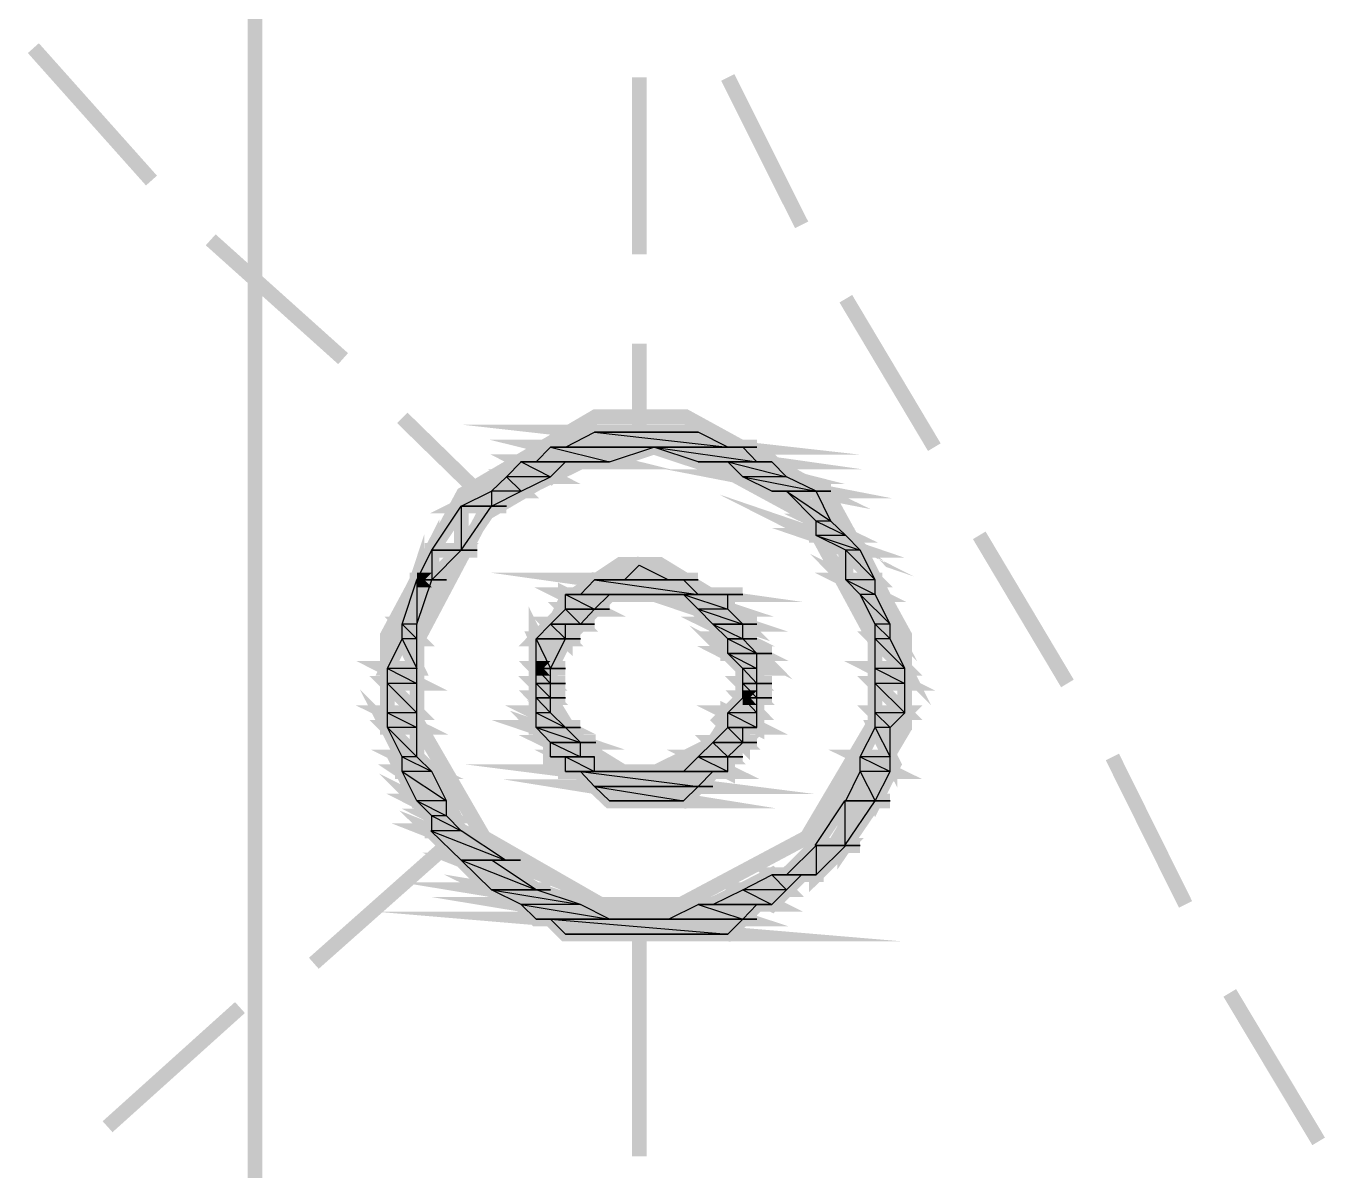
# Model space of a CAD drawing. Extents: x -593 to 248, y 430 to 1024.
# Drawn here: x -231.443 to -227.712, y 811.023 to 814.308 of the extents above; entities that cross this region are included whole.
import ezdxf

# ---------------------------------------------------------------- set-up
doc = ezdxf.new("R2010")
doc.units = 0
doc.header["$MEASUREMENT"] = 0
doc.layers.add('C00-00-00-BLACK', color=7, linetype='Continuous')
doc.layers.add('CFF-00-00', color=1, linetype='Continuous')

msp = doc.modelspace()

# ---------------------------------------------------------------- linework, layer by layer
at = {"layer": 'C00-00-00-BLACK', "const_width": 0.0423}
for points in [[(-230.7858, 802.8849), (-230.7858, 821.0269)], [(-229.6828, 813.6529), (-229.6828, 814.1609)], [(-229.6828, 813.1429), (-229.6828, 813.3969)], [(-229.6828, 811.0649), (-229.6828, 811.7029)]]:
    msp.add_lwpolyline(points, dxfattribs=at)
for points in [[(-228.9208, 812.4219), (-228.9208, 812.5589), (-229.1438, 812.9649), (-229.5488, 813.1869), (-229.6828, 813.1869), (-229.8088, 813.1869), (-230.1878, 812.9649), (-230.4058, 812.5589), (-230.4058, 812.4219), (-230.4058, 812.2969), (-230.1878, 811.9209), (-229.8088, 811.7029), (-229.6828, 811.7029), (-229.5488, 811.7029), (-229.1438, 811.9209), (-228.9208, 812.2969), (-228.9208, 812.4219)], [(-229.5138, 813.1429), (-229.8108, 813.1429), (-229.4288, 813.0999), (-229.5138, 813.1429)], [(-229.8108, 813.1429), (-229.4288, 813.0999), (-229.8948, 813.0999), (-229.8108, 813.1429)], [(-229.6408, 813.0999), (-229.3448, 813.0579), (-229.5138, 813.0579), (-229.6408, 813.0999)], [(-229.7678, 813.1429), (-229.5138, 813.1429), (-229.8108, 813.1429), (-229.7678, 813.1429)], [(-229.6828, 813.1429), (-229.5558, 813.1429), (-229.7678, 813.1429), (-229.6828, 813.1429)], [(-229.5558, 813.1429), (-229.7678, 813.1429), (-229.5138, 813.1429), (-229.5558, 813.1429)], [(-229.0058, 812.4219), (-229.0058, 812.5439), (-229.2018, 812.9069), (-229.5628, 813.1029), (-229.6828, 813.1029), (-229.7938, 813.1029), (-230.1288, 812.9069), (-230.3208, 812.5439), (-230.3208, 812.4219), (-230.3208, 812.3119), (-230.1288, 811.9799), (-229.7938, 811.7879), (-229.6828, 811.7879), (-229.5628, 811.7879), (-229.2018, 811.9799), (-229.0058, 812.3119), (-229.0058, 812.4219)], [(-229.6408, 813.0999), (-229.9378, 813.0999), (-229.7678, 813.0579), (-229.6408, 813.0999)], [(-229.9378, 813.0999), (-229.7678, 813.0579), (-229.9788, 813.0579), (-229.9378, 813.0999)], [(-229.8948, 813.0999), (-229.3858, 813.0999), (-229.9378, 813.0999), (-229.8948, 813.0999)], [(-229.3858, 813.0999), (-229.9378, 813.0999), (-229.3858, 813.0999)], [(-229.9378, 813.0999), (-229.3858, 813.0999), (-229.3448, 813.0999), (-229.9378, 813.0999)], [(-229.3858, 813.0999), (-229.6408, 813.0999), (-229.3448, 813.0579), (-229.3858, 813.0999)], [(-229.4288, 813.0999), (-229.8948, 813.0999), (-229.3858, 813.0999), (-229.4288, 813.0999)], [(-229.4288, 813.0579), (-229.2598, 813.0149), (-229.3858, 813.0149), (-229.4288, 813.0579)], [(-229.2598, 812.9739), (-229.1328, 812.8879), (-229.1748, 812.8879), (-229.2598, 812.9739)], [(-230.0218, 813.0579), (-229.9378, 813.0149), (-230.0638, 813.0149), (-230.0218, 813.0579)], [(-229.8948, 813.0579), (-230.0218, 813.0579), (-229.9378, 813.0149), (-229.8948, 813.0579)], [(-229.9398, 813.0579), (-229.8968, 813.0579), (-230.0238, 813.0579), (-229.9398, 813.0579)], [(-229.7678, 813.0579), (-229.9398, 813.0579), (-229.8968, 813.0579), (-229.7678, 813.0579)], [(-229.3018, 813.0579), (-229.4288, 813.0579), (-229.2598, 813.0149), (-229.3018, 813.0579)], [(-229.3858, 813.0149), (-229.1748, 812.9739), (-229.3018, 812.9739), (-229.3858, 813.0149)], [(-229.3448, 813.0579), (-229.5138, 813.0579), (-229.3018, 813.0579), (-229.3448, 813.0579)], [(-229.5138, 813.0579), (-229.3018, 813.0579), (-229.4288, 813.0579), (-229.5138, 813.0579)], [(-230.0638, 813.0149), (-230.0218, 812.9739), (-230.1068, 812.9739), (-230.0638, 813.0149)], [(-229.9378, 813.0149), (-230.0638, 813.0149), (-230.0218, 812.9739), (-229.9378, 813.0149)], [(-229.2598, 813.0149), (-229.3858, 813.0149), (-229.1748, 812.9739), (-229.2598, 813.0149)], [(-230.1938, 812.9309), (-230.1938, 812.8039), (-230.2778, 812.8039), (-230.1938, 812.9309)], [(-230.1068, 812.9739), (-230.1068, 812.9309), (-230.1938, 812.9309), (-230.1068, 812.9739)], [(-230.0218, 812.9739), (-230.1068, 812.9739), (-230.1068, 812.9309), (-230.0218, 812.9739)], [(-229.1748, 812.9739), (-229.2598, 812.9739), (-229.1328, 812.8879), (-229.1748, 812.9739)], [(-229.1748, 812.9739), (-229.3018, 812.9739), (-229.2598, 812.9739), (-229.1748, 812.9739)], [(-229.3018, 812.9739), (-229.1748, 812.9739), (-229.1328, 812.9739), (-229.3018, 812.9739)], [(-230.1068, 812.9309), (-230.1938, 812.9309), (-230.1068, 812.9309)], [(-230.1938, 812.9309), (-230.1068, 812.9309), (-230.0638, 812.9309), (-230.1938, 812.9309)], [(-230.1068, 812.9309), (-230.1938, 812.9309), (-230.1938, 812.8039), (-230.1068, 812.9309)], [(-229.1748, 812.8469), (-229.0488, 812.8039), (-229.0898, 812.8039), (-229.1748, 812.8469)], [(-229.1328, 812.8879), (-229.1748, 812.8879), (-229.0898, 812.8469), (-229.1328, 812.8879)], [(-229.1748, 812.8879), (-229.0898, 812.8469), (-229.1748, 812.8469), (-229.1748, 812.8879)], [(-230.2778, 812.8039), (-230.2778, 812.7189), (-230.3208, 812.7189), (-230.2778, 812.8039)], [(-230.3208, 812.7189), (-230.3208, 812.5919), (-230.3628, 812.5919), (-230.3208, 812.7189)], [(-229.0898, 812.8469), (-229.1748, 812.8469), (-229.0488, 812.8039), (-229.0898, 812.8469)], [(-229.0898, 812.8039), (-229.0058, 812.7189), (-229.0898, 812.7189), (-229.0898, 812.8039)], [(-230.1938, 812.8039), (-230.2778, 812.8039), (-230.1938, 812.8039)], [(-230.2778, 812.8039), (-230.1938, 812.8039), (-230.1478, 812.8039), (-230.2778, 812.8039)], [(-230.1938, 812.8039), (-230.2778, 812.8039), (-230.2778, 812.7189), (-230.1938, 812.8039)], [(-229.0488, 812.8039), (-229.0898, 812.8039), (-229.0058, 812.7189), (-229.0488, 812.8039)], [(-229.3448, 812.4219), (-229.3448, 812.4819), (-229.4508, 812.6579), (-229.6248, 812.7639), (-229.6828, 812.7639), (-229.7358, 812.7639), (-229.8948, 812.6579), (-229.9788, 812.4819), (-229.9788, 812.4219), (-229.9788, 812.3699), (-229.8948, 812.2109), (-229.7358, 812.1259), (-229.6828, 812.1259), (-229.6248, 812.1259), (-229.4508, 812.2109), (-229.3448, 812.3699), (-229.3448, 812.4219)], [(-229.6828, 812.7609), (-229.5988, 812.7189), (-229.7248, 812.7189), (-229.6828, 812.7609)], [(-229.0898, 812.7189), (-229.0058, 812.6769), (-229.0488, 812.6769), (-229.0898, 812.7189)], [(-229.0488, 812.6769), (-228.9628, 812.5919), (-229.0058, 812.5919), (-229.0488, 812.6769)], [(-230.2778, 812.7189), (-230.3208, 812.7189), (-230.2778, 812.7189)], [(-230.3208, 812.7189), (-230.2778, 812.7189), (-230.2358, 812.7189), (-230.3208, 812.7189)], [(-230.2778, 812.7189), (-230.3208, 812.7189), (-230.3208, 812.5919), (-230.2778, 812.7189)], [(-229.5558, 812.7189), (-229.8108, 812.7189), (-229.5138, 812.6769), (-229.5558, 812.7189)], [(-229.3858, 812.4219), (-229.3858, 812.4759), (-229.4718, 812.6349), (-229.6328, 812.7189), (-229.6848, 812.7189), (-229.7298, 812.7189), (-229.8598, 812.6349), (-229.9398, 812.4759), (-229.9398, 812.4219), (-229.9398, 812.3799), (-229.8598, 812.2489), (-229.7298, 812.1689), (-229.6848, 812.1689), (-229.6328, 812.1689), (-229.4718, 812.2489), (-229.3858, 812.3799), (-229.3858, 812.4219)], [(-229.8108, 812.7189), (-229.5138, 812.6769), (-229.8518, 812.6769), (-229.8108, 812.7189)], [(-229.5558, 812.7189), (-229.7678, 812.7189), (-229.8108, 812.7189), (-229.5558, 812.7189)], [(-229.7248, 812.7189), (-229.5558, 812.7189), (-229.7678, 812.7189), (-229.7248, 812.7189)], [(-229.7678, 812.7189), (-229.5558, 812.7189), (-229.5138, 812.7189), (-229.7678, 812.7189)], [(-229.7248, 812.7189), (-229.5988, 812.7189), (-229.5558, 812.7189), (-229.7248, 812.7189)], [(-229.5988, 812.7189), (-229.5558, 812.7189), (-229.7248, 812.7189), (-229.5988, 812.7189)], [(-229.5988, 812.7189), (-229.7248, 812.7189), (-229.5558, 812.7189), (-229.5988, 812.7189)], [(-229.5558, 812.6769), (-229.4288, 812.6349), (-229.5138, 812.6349), (-229.5558, 812.6769)], [(-229.0058, 812.7189), (-229.0898, 812.7189), (-229.0058, 812.6769), (-229.0058, 812.7189)], [(-229.7678, 812.6769), (-229.8948, 812.6769), (-229.8108, 812.6349), (-229.7678, 812.6769)], [(-229.8948, 812.6769), (-229.8108, 812.6349), (-229.8948, 812.6349), (-229.8948, 812.6769)], [(-229.8518, 812.6769), (-229.7678, 812.6769), (-229.8948, 812.6769), (-229.8518, 812.6769)], [(-229.4718, 812.6769), (-229.8518, 812.6769), (-229.4718, 812.6769)], [(-229.8518, 812.6769), (-229.4718, 812.6769), (-229.4288, 812.6769), (-229.8518, 812.6769)], [(-229.4718, 812.6769), (-229.4288, 812.6769), (-229.8518, 812.6769), (-229.4718, 812.6769)], [(-229.4718, 812.6769), (-229.8518, 812.6769), (-229.5138, 812.6769), (-229.4718, 812.6769)], [(-229.7248, 812.6769), (-229.6828, 812.6769), (-229.8518, 812.6769), (-229.7248, 812.6769)], [(-229.7248, 812.6769), (-229.8518, 812.6769), (-229.6408, 812.6769), (-229.7248, 812.6769)], [(-229.7248, 812.6769), (-229.8518, 812.6769), (-229.7678, 812.6769), (-229.7248, 812.6769)], [(-229.4288, 812.6769), (-229.5558, 812.6769), (-229.4288, 812.6349), (-229.4288, 812.6769)], [(-229.4718, 812.6769), (-229.6408, 812.6769), (-229.4718, 812.6769)], [(-229.6408, 812.6769), (-229.4718, 812.6769), (-229.5988, 812.6769), (-229.6408, 812.6769)], [(-229.4718, 812.6769), (-229.5988, 812.6769), (-229.4718, 812.6769)], [(-229.5988, 812.6769), (-229.4718, 812.6769), (-229.5558, 812.6769), (-229.5988, 812.6769)], [(-229.4288, 812.6769), (-229.3858, 812.6769), (-229.5558, 812.6769), (-229.4288, 812.6769)], [(-229.4288, 812.6769), (-229.5558, 812.6769), (-229.4718, 812.6769), (-229.4288, 812.6769)], [(-229.0058, 812.6769), (-229.0488, 812.6769), (-228.9628, 812.5919), (-229.0058, 812.6769)], [(-229.8948, 812.6349), (-229.8518, 812.5919), (-229.9378, 812.5919), (-229.8948, 812.6349)], [(-229.8108, 812.6349), (-229.8948, 812.6349), (-229.8518, 812.5919), (-229.8108, 812.6349)], [(-229.8108, 812.6349), (-229.8948, 812.6349), (-229.8108, 812.6349)], [(-229.8948, 812.6349), (-229.8108, 812.6349), (-229.7678, 812.6349), (-229.8948, 812.6349)], [(-229.4288, 812.6349), (-229.5138, 812.6349), (-229.3858, 812.5919), (-229.4288, 812.6349)], [(-229.5138, 812.6349), (-229.3858, 812.5919), (-229.4718, 812.5919), (-229.5138, 812.6349)], [(-229.4718, 812.5919), (-229.3858, 812.5499), (-229.4288, 812.5499), (-229.4718, 812.5919)], [(-230.3208, 812.5919), (-230.3628, 812.5919), (-230.3208, 812.5499), (-230.3208, 812.5919)], [(-230.3628, 812.5919), (-230.3208, 812.5499), (-230.3628, 812.5499), (-230.3628, 812.5919)], [(-229.9378, 812.5919), (-229.8948, 812.5499), (-229.9788, 812.5499), (-229.9378, 812.5919)], [(-229.9788, 812.5499), (-229.9378, 812.4649), (-229.9788, 812.4649), (-229.9788, 812.5499)], [(-229.8948, 812.5919), (-229.9378, 812.5919), (-229.8948, 812.5499), (-229.8948, 812.5919)], [(-229.9378, 812.5919), (-229.8518, 812.5919), (-229.8108, 812.5919), (-229.9378, 812.5919)], [(-229.8518, 812.5919), (-229.8108, 812.5919), (-229.9378, 812.5919), (-229.8518, 812.5919)], [(-229.8948, 812.5919), (-229.8518, 812.5919), (-229.9378, 812.5919), (-229.8948, 812.5919)], [(-229.8948, 812.5919), (-229.9378, 812.5919), (-229.8518, 812.5919), (-229.8948, 812.5919)], [(-229.3858, 812.5919), (-229.4718, 812.5919), (-229.3858, 812.5499), (-229.3858, 812.5919)], [(-229.4718, 812.5919), (-229.3858, 812.5919), (-229.3448, 812.5919), (-229.4718, 812.5919)], [(-229.3858, 812.5919), (-229.3448, 812.5919), (-229.4718, 812.5919), (-229.3858, 812.5919)], [(-228.9628, 812.5919), (-229.0058, 812.5919), (-228.9628, 812.5499), (-228.9628, 812.5919)], [(-229.0058, 812.5919), (-228.9628, 812.5499), (-229.0058, 812.5499), (-229.0058, 812.5919)], [(-230.3628, 812.5499), (-230.3208, 812.4649), (-230.4058, 812.4649), (-230.3628, 812.5499)], [(-229.4288, 812.5079), (-229.3448, 812.4649), (-229.3858, 812.4649), (-229.4288, 812.5079)], [(-229.3858, 812.5499), (-229.4288, 812.5499), (-229.3448, 812.5079), (-229.3858, 812.5499)], [(-229.4288, 812.5499), (-229.3448, 812.5079), (-229.4288, 812.5079), (-229.4288, 812.5499)], [(-229.0058, 812.5499), (-228.9208, 812.4649), (-229.0058, 812.4649), (-229.0058, 812.5499)], [(-230.3208, 812.5499), (-230.3628, 812.5499), (-230.3208, 812.4649), (-230.3208, 812.5499)], [(-229.8948, 812.5499), (-229.9788, 812.5499), (-229.9378, 812.4649), (-229.8948, 812.5499)], [(-229.8948, 812.5499), (-229.9788, 812.5499), (-229.8948, 812.5499)], [(-229.9788, 812.5499), (-229.8948, 812.5499), (-229.8518, 812.5499), (-229.9788, 812.5499)], [(-229.4288, 812.5499), (-229.3858, 812.5499), (-229.3448, 812.5499), (-229.4288, 812.5499)], [(-229.3858, 812.5499), (-229.3448, 812.5499), (-229.4288, 812.5499), (-229.3858, 812.5499)], [(-228.9628, 812.5499), (-229.0058, 812.5499), (-228.9208, 812.4649), (-228.9628, 812.5499)], [(-230.4058, 812.4649), (-230.3208, 812.4219), (-230.4058, 812.4219), (-230.4058, 812.4649)], [(-229.9788, 812.4649), (-229.9378, 812.4219), (-229.9788, 812.4219), (-229.9788, 812.4649)], [(-229.3448, 812.5079), (-229.4288, 812.5079), (-229.3448, 812.4649), (-229.3448, 812.5079)], [(-229.3448, 812.5079), (-229.4288, 812.5079), (-229.3448, 812.5079)], [(-229.4288, 812.5079), (-229.3448, 812.5079), (-229.3018, 812.5079), (-229.4288, 812.5079)], [(-229.3858, 812.4649), (-229.3448, 812.4219), (-229.3858, 812.4219), (-229.3858, 812.4649)], [(-229.0058, 812.4649), (-228.9208, 812.4219), (-229.0058, 812.4219), (-229.0058, 812.4649)], [(-230.3208, 812.4649), (-230.4058, 812.4649), (-230.3208, 812.4219), (-230.3208, 812.4649)], [(-230.4058, 812.4219), (-230.3208, 812.3379), (-230.4058, 812.3379), (-230.4058, 812.4219)], [(-229.9378, 812.4649), (-229.9788, 812.4649), (-229.9378, 812.4219), (-229.9378, 812.4649)], [(-229.9378, 812.4649), (-229.9788, 812.4649), (-229.9378, 812.4649)], [(-229.9788, 812.4649), (-229.9378, 812.4649), (-229.8948, 812.4649), (-229.9788, 812.4649)], [(-229.9788, 812.4219), (-229.9378, 812.3809), (-229.9788, 812.3809), (-229.9788, 812.4219)], [(-229.3448, 812.4649), (-229.3858, 812.4649), (-229.3448, 812.4219), (-229.3448, 812.4649)], [(-229.3858, 812.4219), (-229.3448, 812.3809), (-229.3858, 812.3809), (-229.3858, 812.4219)], [(-228.9208, 812.4649), (-229.0058, 812.4649), (-228.9208, 812.4219), (-228.9208, 812.4649)], [(-229.0058, 812.4219), (-228.9208, 812.3379), (-229.0058, 812.3379), (-229.0058, 812.4219)], [(-230.3208, 812.4219), (-230.4058, 812.4219), (-230.3208, 812.3379), (-230.3208, 812.4219)], [(-229.9378, 812.4219), (-229.9788, 812.4219), (-229.9378, 812.3809), (-229.9378, 812.4219)], [(-229.9788, 812.4219), (-229.9378, 812.4219), (-229.8948, 812.4219), (-229.9788, 812.4219)], [(-229.9378, 812.4219), (-229.8948, 812.4219), (-229.9788, 812.4219), (-229.9378, 812.4219)], [(-229.9788, 812.3809), (-229.9378, 812.3379), (-229.9788, 812.3379), (-229.9788, 812.3809)], [(-229.3448, 812.4219), (-229.3858, 812.4219), (-229.3448, 812.3809), (-229.3448, 812.4219)], [(-229.3858, 812.4219), (-229.3448, 812.4219), (-229.3018, 812.4219), (-229.3858, 812.4219)], [(-229.3448, 812.4219), (-229.3018, 812.4219), (-229.3858, 812.4219), (-229.3448, 812.4219)], [(-228.9208, 812.4219), (-229.0058, 812.4219), (-228.9208, 812.3379), (-228.9208, 812.4219)], [(-230.4058, 812.2959), (-230.3208, 812.2109), (-230.3628, 812.2109), (-230.4058, 812.2959)], [(-229.9378, 812.3809), (-229.9788, 812.3809), (-229.9378, 812.3379), (-229.9378, 812.3809)], [(-229.9788, 812.3809), (-229.9378, 812.3809), (-229.8948, 812.3809), (-229.9788, 812.3809)], [(-229.9378, 812.3809), (-229.8948, 812.3809), (-229.9788, 812.3809), (-229.9378, 812.3809)], [(-229.3858, 812.3809), (-229.3448, 812.3379), (-229.4288, 812.3379), (-229.3858, 812.3809)], [(-229.3448, 812.3809), (-229.3858, 812.3809), (-229.3448, 812.3379), (-229.3448, 812.3809)], [(-229.3448, 812.3809), (-229.3858, 812.3809), (-229.3448, 812.3809)], [(-229.3858, 812.3809), (-229.3448, 812.3809), (-229.3018, 812.3809), (-229.3858, 812.3809)], [(-229.0058, 812.3379), (-228.9628, 812.2959), (-229.0058, 812.2959), (-229.0058, 812.3379)], [(-230.3208, 812.3379), (-230.4058, 812.3379), (-230.3208, 812.2959), (-230.3208, 812.3379)], [(-230.4058, 812.3379), (-230.3208, 812.2959), (-230.4058, 812.2959), (-230.4058, 812.3379)], [(-229.9378, 812.3379), (-229.9788, 812.3379), (-229.8948, 812.2959), (-229.9378, 812.3379)], [(-229.9788, 812.3379), (-229.8948, 812.2959), (-229.9788, 812.2959), (-229.9788, 812.3379)], [(-229.3448, 812.3379), (-229.4288, 812.3379), (-229.3448, 812.2959), (-229.3448, 812.3379)], [(-229.4288, 812.3379), (-229.3448, 812.2959), (-229.4288, 812.2959), (-229.4288, 812.3379)], [(-228.9208, 812.3379), (-229.0058, 812.3379), (-228.9628, 812.2959), (-228.9208, 812.3379)], [(-230.3208, 812.2959), (-230.4058, 812.2959), (-230.3208, 812.2109), (-230.3208, 812.2959)], [(-229.8948, 812.2959), (-229.9788, 812.2959), (-229.8518, 812.2529), (-229.8948, 812.2959)], [(-229.9788, 812.2959), (-229.8518, 812.2529), (-229.9378, 812.2529), (-229.9788, 812.2959)], [(-229.9788, 812.2959), (-229.8948, 812.2959), (-229.8518, 812.2959), (-229.9788, 812.2959)], [(-229.8948, 812.2959), (-229.8518, 812.2959), (-229.9788, 812.2959), (-229.8948, 812.2959)], [(-229.4288, 812.2959), (-229.3858, 812.2529), (-229.4718, 812.2529), (-229.4288, 812.2959)], [(-229.3858, 812.2959), (-229.4288, 812.2959), (-229.3858, 812.2529), (-229.3858, 812.2959)], [(-229.3858, 812.2959), (-229.3448, 812.2959), (-229.4288, 812.2959), (-229.3858, 812.2959)], [(-229.3858, 812.2959), (-229.4288, 812.2959), (-229.3448, 812.2959), (-229.3858, 812.2959)], [(-229.0058, 812.2959), (-228.9628, 812.2109), (-229.0488, 812.2109), (-229.0058, 812.2959)], [(-228.9628, 812.2959), (-229.0058, 812.2959), (-228.9628, 812.2109), (-228.9628, 812.2959)], [(-229.8518, 812.2529), (-229.9378, 812.2529), (-229.8518, 812.2109), (-229.8518, 812.2529)], [(-229.9378, 812.2529), (-229.8518, 812.2109), (-229.9378, 812.2109), (-229.9378, 812.2529)], [(-229.8518, 812.2529), (-229.9378, 812.2529), (-229.8518, 812.2529)], [(-229.9378, 812.2529), (-229.8518, 812.2529), (-229.8078, 812.2529), (-229.9378, 812.2529)], [(-229.4718, 812.2529), (-229.4288, 812.2109), (-229.5138, 812.2109), (-229.4718, 812.2529)], [(-229.3858, 812.2529), (-229.4718, 812.2529), (-229.4288, 812.2109), (-229.3858, 812.2529)], [(-229.4718, 812.2529), (-229.3858, 812.2529), (-229.3448, 812.2529), (-229.4718, 812.2529)], [(-229.3858, 812.2529), (-229.3448, 812.2529), (-229.4718, 812.2529), (-229.3858, 812.2529)], [(-230.3208, 812.2109), (-230.3628, 812.2109), (-230.2778, 812.1689), (-230.3208, 812.2109)], [(-230.3628, 812.2109), (-230.2778, 812.1689), (-230.3628, 812.1689), (-230.3628, 812.2109)], [(-229.8948, 812.2109), (-229.8108, 812.1689), (-229.8948, 812.1689), (-229.8948, 812.2109)], [(-229.0488, 812.2109), (-228.9628, 812.1689), (-229.0488, 812.1689), (-229.0488, 812.2109)], [(-230.3628, 812.1689), (-230.2358, 812.0849), (-230.3208, 812.0849), (-230.3628, 812.1689)], [(-229.8108, 812.2109), (-229.8948, 812.2109), (-229.8108, 812.1689), (-229.8108, 812.2109)], [(-229.8518, 812.2109), (-229.9378, 812.2109), (-229.8108, 812.2109), (-229.8518, 812.2109)], [(-229.9378, 812.2109), (-229.8108, 812.2109), (-229.8948, 812.2109), (-229.9378, 812.2109)], [(-229.5138, 812.2109), (-229.4288, 812.1689), (-229.5558, 812.1689), (-229.5138, 812.2109)], [(-229.4288, 812.2109), (-229.5138, 812.2109), (-229.4288, 812.1689), (-229.4288, 812.2109)], [(-229.4288, 812.2109), (-229.5138, 812.2109), (-229.4288, 812.2109)], [(-229.5138, 812.2109), (-229.4288, 812.2109), (-229.3858, 812.2109), (-229.5138, 812.2109)], [(-228.9628, 812.2109), (-229.0488, 812.2109), (-228.9628, 812.1689), (-228.9628, 812.2109)], [(-229.0488, 812.1689), (-229.0058, 812.0849), (-229.0898, 812.0849), (-229.0488, 812.1689)], [(-230.2778, 812.1689), (-230.3628, 812.1689), (-230.2358, 812.0849), (-230.2778, 812.1689)], [(-230.3208, 812.0849), (-230.2358, 812.0419), (-230.2778, 812.0419), (-230.3208, 812.0849)], [(-229.4718, 812.1689), (-229.8518, 812.1689), (-229.5138, 812.1259), (-229.4718, 812.1689)], [(-229.8108, 812.1689), (-229.8948, 812.1689), (-229.7678, 812.1689), (-229.8108, 812.1689)], [(-229.8948, 812.1689), (-229.7678, 812.1689), (-229.8518, 812.1689), (-229.8948, 812.1689)], [(-229.8518, 812.1689), (-229.5138, 812.1259), (-229.8108, 812.1259), (-229.8518, 812.1689)], [(-229.7248, 812.1689), (-229.6828, 812.1689), (-229.8518, 812.1689), (-229.7248, 812.1689)], [(-229.7248, 812.1689), (-229.8518, 812.1689), (-229.7678, 812.1689), (-229.7248, 812.1689)], [(-229.6828, 812.1689), (-229.6408, 812.1689), (-229.8518, 812.1689), (-229.6828, 812.1689)], [(-229.6828, 812.1689), (-229.8518, 812.1689), (-229.7248, 812.1689), (-229.6828, 812.1689)], [(-229.6408, 812.1689), (-229.5988, 812.1689), (-229.8518, 812.1689), (-229.6408, 812.1689)], [(-229.6408, 812.1689), (-229.8518, 812.1689), (-229.6828, 812.1689), (-229.6408, 812.1689)], [(-229.5988, 812.1689), (-229.4718, 812.1689), (-229.6408, 812.1689), (-229.5988, 812.1689)], [(-229.6408, 812.1689), (-229.4718, 812.1689), (-229.4288, 812.1689), (-229.6408, 812.1689)], [(-229.4718, 812.1689), (-229.4288, 812.1689), (-229.6408, 812.1689), (-229.4718, 812.1689)], [(-229.5558, 812.1689), (-229.4718, 812.1689), (-229.5988, 812.1689), (-229.5558, 812.1689)], [(-229.5988, 812.1689), (-229.4718, 812.1689), (-229.4288, 812.1689), (-229.5988, 812.1689)], [(-229.4718, 812.1689), (-229.4288, 812.1689), (-229.5988, 812.1689), (-229.4718, 812.1689)], [(-229.4718, 812.1689), (-229.5988, 812.1689), (-229.4718, 812.1689)], [(-229.4288, 812.1689), (-229.5558, 812.1689), (-229.4718, 812.1689), (-229.4288, 812.1689)], [(-228.9628, 812.1689), (-229.0488, 812.1689), (-229.0058, 812.0849), (-228.9628, 812.1689)], [(-229.5138, 812.1259), (-229.8108, 812.1259), (-229.5558, 812.0849), (-229.5138, 812.1259)], [(-229.8108, 812.1259), (-229.5558, 812.0849), (-229.7678, 812.0849), (-229.8108, 812.1259)], [(-229.5138, 812.1259), (-229.8108, 812.1259), (-229.5138, 812.1259)], [(-229.8108, 812.1259), (-229.5138, 812.1259), (-229.4718, 812.1259), (-229.8108, 812.1259)], [(-229.0928, 812.0849), (-229.0928, 811.9569), (-229.1778, 811.9569), (-229.0928, 812.0849)], [(-230.2358, 812.0849), (-230.3208, 812.0849), (-230.2358, 812.0419), (-230.2358, 812.0849)], [(-229.5988, 812.0849), (-229.5558, 812.0849), (-229.7678, 812.0849), (-229.5988, 812.0849)], [(-229.5988, 812.0849), (-229.7678, 812.0849), (-229.5558, 812.0849), (-229.5988, 812.0849)], [(-229.6408, 812.0849), (-229.6828, 812.0849), (-229.7678, 812.0849), (-229.6408, 812.0849)], [(-229.7678, 812.0849), (-229.5988, 812.0849), (-229.6408, 812.0849), (-229.7678, 812.0849)], [(-229.6408, 812.0849), (-229.5988, 812.0849), (-229.6828, 812.0849), (-229.6408, 812.0849)], [(-229.0058, 812.0849), (-229.0928, 812.0849), (-229.0928, 811.9569), (-229.0058, 812.0849)], [(-229.0058, 812.0849), (-229.0898, 812.0849), (-229.0058, 812.0849)], [(-229.0898, 812.0849), (-229.0058, 812.0849), (-228.9628, 812.0849), (-229.0898, 812.0849)], [(-230.2808, 811.9989), (-230.0668, 811.9149), (-230.1938, 811.9149), (-230.2808, 811.9989)], [(-230.2358, 812.0419), (-230.2778, 812.0419), (-230.1938, 811.9989), (-230.2358, 812.0419)], [(-230.2778, 812.0419), (-230.1938, 811.9989), (-230.2778, 811.9989), (-230.2778, 812.0419)], [(-230.1938, 811.9989), (-230.2808, 811.9989), (-230.0668, 811.9149), (-230.1938, 811.9989)], [(-229.1748, 811.9569), (-229.1748, 811.8729), (-229.2598, 811.8729), (-229.1748, 811.9569)], [(-229.0928, 811.9569), (-229.1778, 811.9569), (-229.0928, 811.9569)], [(-229.1778, 811.9569), (-229.0928, 811.9569), (-229.0488, 811.9569), (-229.1778, 811.9569)], [(-229.0898, 811.9569), (-229.1748, 811.9569), (-229.1748, 811.8729), (-229.0898, 811.9569)], [(-230.1938, 811.9149), (-229.9788, 811.8299), (-230.1068, 811.8299), (-230.1938, 811.9149)], [(-230.1068, 811.9149), (-230.1938, 811.9149), (-229.9788, 811.8299), (-230.1068, 811.9149)], [(-230.0668, 811.9149), (-230.1938, 811.9149), (-230.0668, 811.9149)], [(-230.1938, 811.9149), (-230.0668, 811.9149), (-230.0238, 811.9149), (-230.1938, 811.9149)], [(-230.1068, 811.8299), (-229.8518, 811.7879), (-230.0218, 811.7879), (-230.1068, 811.8299)], [(-229.3018, 811.8729), (-229.2598, 811.8299), (-229.3858, 811.8299), (-229.3018, 811.8729)], [(-229.2168, 811.8729), (-229.3018, 811.8729), (-229.2598, 811.8299), (-229.2168, 811.8729)], [(-229.2598, 811.8729), (-229.2168, 811.8729), (-229.3018, 811.8729), (-229.2598, 811.8729)], [(-229.1748, 811.8729), (-229.2598, 811.8729), (-229.2168, 811.8729), (-229.1748, 811.8729)], [(-229.9788, 811.8299), (-230.1068, 811.8299), (-229.8518, 811.7879), (-229.9788, 811.8299)], [(-229.9788, 811.8299), (-230.1068, 811.8299), (-229.9788, 811.8299)], [(-230.1068, 811.8299), (-229.9788, 811.8299), (-229.9378, 811.8299), (-230.1068, 811.8299)], [(-229.3858, 811.8299), (-229.3018, 811.7879), (-229.4718, 811.7879), (-229.3858, 811.8299)], [(-229.2598, 811.8299), (-229.3858, 811.8299), (-229.3018, 811.7879), (-229.2598, 811.8299)], [(-229.8518, 811.7879), (-230.0218, 811.7879), (-229.7678, 811.7459), (-229.8518, 811.7879)], [(-230.0218, 811.7879), (-229.7678, 811.7459), (-229.9788, 811.7459), (-230.0218, 811.7879)], [(-229.5138, 811.7879), (-229.3858, 811.7459), (-229.5988, 811.7459), (-229.5138, 811.7879)], [(-229.3448, 811.7879), (-229.5138, 811.7879), (-229.3858, 811.7459), (-229.3448, 811.7879)], [(-229.4718, 811.7879), (-229.3448, 811.7879), (-229.5138, 811.7879), (-229.4718, 811.7879)], [(-229.3018, 811.7879), (-229.4718, 811.7879), (-229.3448, 811.7879), (-229.3018, 811.7879)], [(-229.3858, 811.7459), (-229.9378, 811.7459), (-229.4288, 811.7029), (-229.3858, 811.7459)], [(-229.7248, 811.7459), (-229.6828, 811.7459), (-229.9788, 811.7459), (-229.7248, 811.7459)], [(-229.7248, 811.7459), (-229.9788, 811.7459), (-229.7678, 811.7459), (-229.7248, 811.7459)], [(-229.7248, 811.7459), (-229.9788, 811.7459), (-229.5988, 811.7459), (-229.7248, 811.7459)], [(-229.9788, 811.7459), (-229.5988, 811.7459), (-229.9378, 811.7459), (-229.9788, 811.7459)], [(-229.9378, 811.7459), (-229.4288, 811.7029), (-229.8948, 811.7029), (-229.9378, 811.7459)], [(-229.5988, 811.7459), (-229.3858, 811.7459), (-229.3448, 811.7459), (-229.5988, 811.7459)], [(-229.3858, 811.7459), (-229.3448, 811.7459), (-229.5988, 811.7459), (-229.3858, 811.7459)], [(-229.4288, 811.7029), (-229.8948, 811.7029), (-229.4718, 811.7029), (-229.4288, 811.7029)], [(-229.8948, 811.7029), (-229.4718, 811.7029), (-229.8518, 811.7029), (-229.8948, 811.7029)], [(-229.5988, 811.7029), (-229.7248, 811.7029), (-229.8518, 811.7029), (-229.5988, 811.7029)], [(-229.8518, 811.7029), (-229.4718, 811.7029), (-229.5988, 811.7029), (-229.8518, 811.7029)], [(-229.5988, 811.7029), (-229.5558, 811.7029), (-229.7248, 811.7029), (-229.5988, 811.7029)]]:
    msp.add_lwpolyline(points, close=True, dxfattribs=at)
at = {"layer": 'C00-00-00-BLACK'}
for points in [[(-229.8108, 813.1429), (-229.4288, 813.0999), (-229.8948, 813.0999), (-229.8108, 813.1429)], [(-229.7678, 813.1429), (-229.5138, 813.1429), (-229.8108, 813.1429), (-229.7678, 813.1429)], [(-229.5138, 813.1429), (-229.8108, 813.1429), (-229.4288, 813.0999), (-229.5138, 813.1429)], [(-229.6828, 813.1429), (-229.5558, 813.1429), (-229.7678, 813.1429), (-229.6828, 813.1429)], [(-229.5558, 813.1429), (-229.7678, 813.1429), (-229.5138, 813.1429), (-229.5558, 813.1429)], [(-229.9378, 813.0999), (-229.7678, 813.0579), (-229.9788, 813.0579), (-229.9378, 813.0999)], [(-229.8948, 813.0999), (-229.3858, 813.0999), (-229.9378, 813.0999), (-229.8948, 813.0999)], [(-229.3858, 813.0999), (-229.9378, 813.0999), (-229.3858, 813.0999)], [(-229.9378, 813.0999), (-229.3858, 813.0999), (-229.3448, 813.0999), (-229.9378, 813.0999)], [(-229.6408, 813.0999), (-229.9378, 813.0999), (-229.7678, 813.0579), (-229.6408, 813.0999)], [(-229.4288, 813.0999), (-229.8948, 813.0999), (-229.3858, 813.0999), (-229.4288, 813.0999)], [(-229.3858, 813.0999), (-229.6408, 813.0999), (-229.3448, 813.0579), (-229.3858, 813.0999)], [(-229.6408, 813.0999), (-229.3448, 813.0579), (-229.5138, 813.0579), (-229.6408, 813.0999)], [(-230.0218, 813.0579), (-229.9378, 813.0149), (-230.0638, 813.0149), (-230.0218, 813.0579)], [(-229.9398, 813.0579), (-229.8968, 813.0579), (-230.0238, 813.0579), (-229.9398, 813.0579)], [(-229.8948, 813.0579), (-230.0218, 813.0579), (-229.9378, 813.0149), (-229.8948, 813.0579)], [(-229.7678, 813.0579), (-229.9398, 813.0579), (-229.8968, 813.0579), (-229.7678, 813.0579)], [(-229.3448, 813.0579), (-229.5138, 813.0579), (-229.3018, 813.0579), (-229.3448, 813.0579)], [(-229.5138, 813.0579), (-229.3018, 813.0579), (-229.4288, 813.0579), (-229.5138, 813.0579)], [(-229.3018, 813.0579), (-229.4288, 813.0579), (-229.2598, 813.0149), (-229.3018, 813.0579)], [(-229.4288, 813.0579), (-229.2598, 813.0149), (-229.3858, 813.0149), (-229.4288, 813.0579)], [(-230.0638, 813.0149), (-230.0218, 812.9739), (-230.1068, 812.9739), (-230.0638, 813.0149)], [(-229.9378, 813.0149), (-230.0638, 813.0149), (-230.0218, 812.9739), (-229.9378, 813.0149)], [(-229.2598, 813.0149), (-229.3858, 813.0149), (-229.1748, 812.9739), (-229.2598, 813.0149)], [(-229.3858, 813.0149), (-229.1748, 812.9739), (-229.3018, 812.9739), (-229.3858, 813.0149)], [(-230.1068, 812.9739), (-230.1068, 812.9309), (-230.1938, 812.9309), (-230.1068, 812.9739)], [(-230.0218, 812.9739), (-230.1068, 812.9739), (-230.1068, 812.9309), (-230.0218, 812.9739)], [(-229.1748, 812.9739), (-229.3018, 812.9739), (-229.2598, 812.9739), (-229.1748, 812.9739)], [(-229.3018, 812.9739), (-229.1748, 812.9739), (-229.1328, 812.9739), (-229.3018, 812.9739)], [(-229.1748, 812.9739), (-229.2598, 812.9739), (-229.1328, 812.8879), (-229.1748, 812.9739)], [(-229.2598, 812.9739), (-229.1328, 812.8879), (-229.1748, 812.8879), (-229.2598, 812.9739)], [(-230.1938, 812.9309), (-230.1938, 812.8039), (-230.2778, 812.8039), (-230.1938, 812.9309)], [(-230.1068, 812.9309), (-230.1938, 812.9309), (-230.1068, 812.9309)], [(-230.1938, 812.9309), (-230.1068, 812.9309), (-230.0638, 812.9309), (-230.1938, 812.9309)], [(-230.1068, 812.9309), (-230.1938, 812.9309), (-230.1938, 812.8039), (-230.1068, 812.9309)], [(-229.1328, 812.8879), (-229.1748, 812.8879), (-229.0898, 812.8469), (-229.1328, 812.8879)], [(-229.1748, 812.8879), (-229.0898, 812.8469), (-229.1748, 812.8469), (-229.1748, 812.8879)], [(-229.0898, 812.8469), (-229.1748, 812.8469), (-229.0488, 812.8039), (-229.0898, 812.8469)], [(-229.1748, 812.8469), (-229.0488, 812.8039), (-229.0898, 812.8039), (-229.1748, 812.8469)], [(-230.2778, 812.8039), (-230.2778, 812.7189), (-230.3208, 812.7189), (-230.2778, 812.8039)], [(-230.1938, 812.8039), (-230.2778, 812.8039), (-230.1938, 812.8039)], [(-230.2778, 812.8039), (-230.1938, 812.8039), (-230.1478, 812.8039), (-230.2778, 812.8039)], [(-230.1938, 812.8039), (-230.2778, 812.8039), (-230.2778, 812.7189), (-230.1938, 812.8039)], [(-229.0488, 812.8039), (-229.0898, 812.8039), (-229.0058, 812.7189), (-229.0488, 812.8039)], [(-229.0898, 812.8039), (-229.0058, 812.7189), (-229.0898, 812.7189), (-229.0898, 812.8039)], [(-229.6828, 812.7609), (-229.5988, 812.7189), (-229.7248, 812.7189), (-229.6828, 812.7609)], [(-230.3208, 812.7189), (-230.3208, 812.5919), (-230.3628, 812.5919), (-230.3208, 812.7189)], [(-230.2778, 812.7189), (-230.3208, 812.7189), (-230.2778, 812.7189)], [(-230.3208, 812.7189), (-230.2778, 812.7189), (-230.2358, 812.7189), (-230.3208, 812.7189)], [(-230.2778, 812.7189), (-230.3208, 812.7189), (-230.3208, 812.5919), (-230.2778, 812.7189)], [(-229.8108, 812.7189), (-229.5138, 812.6769), (-229.8518, 812.6769), (-229.8108, 812.7189)], [(-229.5558, 812.7189), (-229.7678, 812.7189), (-229.8108, 812.7189), (-229.5558, 812.7189)], [(-229.5558, 812.7189), (-229.8108, 812.7189), (-229.5138, 812.6769), (-229.5558, 812.7189)], [(-229.7248, 812.7189), (-229.5558, 812.7189), (-229.7678, 812.7189), (-229.7248, 812.7189)], [(-229.7678, 812.7189), (-229.5558, 812.7189), (-229.5138, 812.7189), (-229.7678, 812.7189)], [(-229.7248, 812.7189), (-229.5988, 812.7189), (-229.5558, 812.7189), (-229.7248, 812.7189)], [(-229.5988, 812.7189), (-229.5558, 812.7189), (-229.7248, 812.7189), (-229.5988, 812.7189)], [(-229.5988, 812.7189), (-229.7248, 812.7189), (-229.5558, 812.7189), (-229.5988, 812.7189)], [(-229.0058, 812.7189), (-229.0898, 812.7189), (-229.0058, 812.6769), (-229.0058, 812.7189)], [(-229.0898, 812.7189), (-229.0058, 812.6769), (-229.0488, 812.6769), (-229.0898, 812.7189)], [(-229.8518, 812.6769), (-229.7678, 812.6769), (-229.8948, 812.6769), (-229.8518, 812.6769)], [(-229.7678, 812.6769), (-229.8948, 812.6769), (-229.8108, 812.6349), (-229.7678, 812.6769)], [(-229.8948, 812.6769), (-229.8108, 812.6349), (-229.8948, 812.6349), (-229.8948, 812.6769)], [(-229.4718, 812.6769), (-229.8518, 812.6769), (-229.4718, 812.6769)], [(-229.8518, 812.6769), (-229.4718, 812.6769), (-229.4288, 812.6769), (-229.8518, 812.6769)], [(-229.4718, 812.6769), (-229.4288, 812.6769), (-229.8518, 812.6769), (-229.4718, 812.6769)], [(-229.4718, 812.6769), (-229.8518, 812.6769), (-229.5138, 812.6769), (-229.4718, 812.6769)], [(-229.7248, 812.6769), (-229.6828, 812.6769), (-229.8518, 812.6769), (-229.7248, 812.6769)], [(-229.7248, 812.6769), (-229.8518, 812.6769), (-229.6408, 812.6769), (-229.7248, 812.6769)], [(-229.7248, 812.6769), (-229.8518, 812.6769), (-229.7678, 812.6769), (-229.7248, 812.6769)], [(-229.4718, 812.6769), (-229.6408, 812.6769), (-229.4718, 812.6769)], [(-229.6408, 812.6769), (-229.4718, 812.6769), (-229.5988, 812.6769), (-229.6408, 812.6769)], [(-229.4718, 812.6769), (-229.5988, 812.6769), (-229.4718, 812.6769)], [(-229.5988, 812.6769), (-229.4718, 812.6769), (-229.5558, 812.6769), (-229.5988, 812.6769)], [(-229.4288, 812.6769), (-229.3858, 812.6769), (-229.5558, 812.6769), (-229.4288, 812.6769)], [(-229.4288, 812.6769), (-229.5558, 812.6769), (-229.4718, 812.6769), (-229.4288, 812.6769)], [(-229.4288, 812.6769), (-229.5558, 812.6769), (-229.4288, 812.6349), (-229.4288, 812.6769)], [(-229.5558, 812.6769), (-229.4288, 812.6349), (-229.5138, 812.6349), (-229.5558, 812.6769)], [(-229.0058, 812.6769), (-229.0488, 812.6769), (-228.9628, 812.5919), (-229.0058, 812.6769)], [(-229.0488, 812.6769), (-228.9628, 812.5919), (-229.0058, 812.5919), (-229.0488, 812.6769)], [(-229.8948, 812.6349), (-229.8518, 812.5919), (-229.9378, 812.5919), (-229.8948, 812.6349)], [(-229.8108, 812.6349), (-229.8948, 812.6349), (-229.8108, 812.6349)], [(-229.8948, 812.6349), (-229.8108, 812.6349), (-229.7678, 812.6349), (-229.8948, 812.6349)], [(-229.8108, 812.6349), (-229.8948, 812.6349), (-229.8518, 812.5919), (-229.8108, 812.6349)], [(-229.4288, 812.6349), (-229.5138, 812.6349), (-229.3858, 812.5919), (-229.4288, 812.6349)], [(-229.5138, 812.6349), (-229.3858, 812.5919), (-229.4718, 812.5919), (-229.5138, 812.6349)], [(-230.3208, 812.5919), (-230.3628, 812.5919), (-230.3208, 812.5499), (-230.3208, 812.5919)], [(-230.3628, 812.5919), (-230.3208, 812.5499), (-230.3628, 812.5499), (-230.3628, 812.5919)], [(-229.9378, 812.5919), (-229.8948, 812.5499), (-229.9788, 812.5499), (-229.9378, 812.5919)], [(-229.9378, 812.5919), (-229.8518, 812.5919), (-229.8108, 812.5919), (-229.9378, 812.5919)], [(-229.8518, 812.5919), (-229.8108, 812.5919), (-229.9378, 812.5919), (-229.8518, 812.5919)], [(-229.8948, 812.5919), (-229.8518, 812.5919), (-229.9378, 812.5919), (-229.8948, 812.5919)], [(-229.8948, 812.5919), (-229.9378, 812.5919), (-229.8518, 812.5919), (-229.8948, 812.5919)], [(-229.8948, 812.5919), (-229.9378, 812.5919), (-229.8948, 812.5499), (-229.8948, 812.5919)], [(-229.4718, 812.5919), (-229.3858, 812.5919), (-229.3448, 812.5919), (-229.4718, 812.5919)], [(-229.3858, 812.5919), (-229.3448, 812.5919), (-229.4718, 812.5919), (-229.3858, 812.5919)], [(-229.3858, 812.5919), (-229.4718, 812.5919), (-229.3858, 812.5499), (-229.3858, 812.5919)], [(-229.4718, 812.5919), (-229.3858, 812.5499), (-229.4288, 812.5499), (-229.4718, 812.5919)], [(-228.9628, 812.5919), (-229.0058, 812.5919), (-228.9628, 812.5499), (-228.9628, 812.5919)], [(-229.0058, 812.5919), (-228.9628, 812.5499), (-229.0058, 812.5499), (-229.0058, 812.5919)], [(-230.3628, 812.5499), (-230.3208, 812.4649), (-230.4058, 812.4649), (-230.3628, 812.5499)], [(-230.3208, 812.5499), (-230.3628, 812.5499), (-230.3208, 812.4649), (-230.3208, 812.5499)], [(-229.8948, 812.5499), (-229.9788, 812.5499), (-229.8948, 812.5499)], [(-229.9788, 812.5499), (-229.8948, 812.5499), (-229.8518, 812.5499), (-229.9788, 812.5499)], [(-229.8948, 812.5499), (-229.9788, 812.5499), (-229.9378, 812.4649), (-229.8948, 812.5499)], [(-229.9788, 812.5499), (-229.9378, 812.4649), (-229.9788, 812.4649), (-229.9788, 812.5499)], [(-229.4288, 812.5499), (-229.3858, 812.5499), (-229.3448, 812.5499), (-229.4288, 812.5499)], [(-229.3858, 812.5499), (-229.3448, 812.5499), (-229.4288, 812.5499), (-229.3858, 812.5499)], [(-229.3858, 812.5499), (-229.4288, 812.5499), (-229.3448, 812.5079), (-229.3858, 812.5499)], [(-229.4288, 812.5499), (-229.3448, 812.5079), (-229.4288, 812.5079), (-229.4288, 812.5499)], [(-228.9628, 812.5499), (-229.0058, 812.5499), (-228.9208, 812.4649), (-228.9628, 812.5499)], [(-229.0058, 812.5499), (-228.9208, 812.4649), (-229.0058, 812.4649), (-229.0058, 812.5499)], [(-229.3448, 812.5079), (-229.4288, 812.5079), (-229.3448, 812.5079)], [(-229.4288, 812.5079), (-229.3448, 812.5079), (-229.3018, 812.5079), (-229.4288, 812.5079)], [(-229.3448, 812.5079), (-229.4288, 812.5079), (-229.3448, 812.4649), (-229.3448, 812.5079)], [(-229.4288, 812.5079), (-229.3448, 812.4649), (-229.3858, 812.4649), (-229.4288, 812.5079)], [(-230.3208, 812.4649), (-230.4058, 812.4649), (-230.3208, 812.4219), (-230.3208, 812.4649)], [(-230.4058, 812.4649), (-230.3208, 812.4219), (-230.4058, 812.4219), (-230.4058, 812.4649)], [(-229.9378, 812.4649), (-229.9788, 812.4649), (-229.9378, 812.4649)], [(-229.9788, 812.4649), (-229.9378, 812.4649), (-229.8948, 812.4649), (-229.9788, 812.4649)], [(-229.9378, 812.4649), (-229.9788, 812.4649), (-229.9378, 812.4219), (-229.9378, 812.4649)], [(-229.9788, 812.4649), (-229.9378, 812.4219), (-229.9788, 812.4219), (-229.9788, 812.4649)], [(-229.3448, 812.4649), (-229.3858, 812.4649), (-229.3448, 812.4219), (-229.3448, 812.4649)], [(-229.3858, 812.4649), (-229.3448, 812.4219), (-229.3858, 812.4219), (-229.3858, 812.4649)], [(-228.9208, 812.4649), (-229.0058, 812.4649), (-228.9208, 812.4219), (-228.9208, 812.4649)], [(-229.0058, 812.4649), (-228.9208, 812.4219), (-229.0058, 812.4219), (-229.0058, 812.4649)], [(-230.3208, 812.4219), (-230.4058, 812.4219), (-230.3208, 812.3379), (-230.3208, 812.4219)], [(-230.4058, 812.4219), (-230.3208, 812.3379), (-230.4058, 812.3379), (-230.4058, 812.4219)], [(-229.9788, 812.4219), (-229.9378, 812.4219), (-229.8948, 812.4219), (-229.9788, 812.4219)], [(-229.9378, 812.4219), (-229.8948, 812.4219), (-229.9788, 812.4219), (-229.9378, 812.4219)], [(-229.9378, 812.4219), (-229.9788, 812.4219), (-229.9378, 812.3809), (-229.9378, 812.4219)], [(-229.9788, 812.4219), (-229.9378, 812.3809), (-229.9788, 812.3809), (-229.9788, 812.4219)], [(-229.3858, 812.4219), (-229.3448, 812.4219), (-229.3018, 812.4219), (-229.3858, 812.4219)], [(-229.3448, 812.4219), (-229.3018, 812.4219), (-229.3858, 812.4219), (-229.3448, 812.4219)], [(-229.3448, 812.4219), (-229.3858, 812.4219), (-229.3448, 812.3809), (-229.3448, 812.4219)], [(-229.3858, 812.4219), (-229.3448, 812.3809), (-229.3858, 812.3809), (-229.3858, 812.4219)], [(-228.9208, 812.4219), (-229.0058, 812.4219), (-228.9208, 812.3379), (-228.9208, 812.4219)], [(-229.0058, 812.4219), (-228.9208, 812.3379), (-229.0058, 812.3379), (-229.0058, 812.4219)], [(-229.9788, 812.3809), (-229.9378, 812.3809), (-229.8948, 812.3809), (-229.9788, 812.3809)], [(-229.9378, 812.3809), (-229.8948, 812.3809), (-229.9788, 812.3809), (-229.9378, 812.3809)], [(-229.9378, 812.3809), (-229.9788, 812.3809), (-229.9378, 812.3379), (-229.9378, 812.3809)], [(-229.9788, 812.3809), (-229.9378, 812.3379), (-229.9788, 812.3379), (-229.9788, 812.3809)], [(-229.3858, 812.3809), (-229.3448, 812.3379), (-229.4288, 812.3379), (-229.3858, 812.3809)], [(-229.3448, 812.3809), (-229.3858, 812.3809), (-229.3448, 812.3809)], [(-229.3858, 812.3809), (-229.3448, 812.3809), (-229.3018, 812.3809), (-229.3858, 812.3809)], [(-229.3448, 812.3809), (-229.3858, 812.3809), (-229.3448, 812.3379), (-229.3448, 812.3809)], [(-230.3208, 812.3379), (-230.4058, 812.3379), (-230.3208, 812.2959), (-230.3208, 812.3379)], [(-230.4058, 812.3379), (-230.3208, 812.2959), (-230.4058, 812.2959), (-230.4058, 812.3379)], [(-229.9378, 812.3379), (-229.9788, 812.3379), (-229.8948, 812.2959), (-229.9378, 812.3379)], [(-229.9788, 812.3379), (-229.8948, 812.2959), (-229.9788, 812.2959), (-229.9788, 812.3379)], [(-229.3448, 812.3379), (-229.4288, 812.3379), (-229.3448, 812.2959), (-229.3448, 812.3379)], [(-229.4288, 812.3379), (-229.3448, 812.2959), (-229.4288, 812.2959), (-229.4288, 812.3379)], [(-228.9208, 812.3379), (-229.0058, 812.3379), (-228.9628, 812.2959), (-228.9208, 812.3379)], [(-229.0058, 812.3379), (-228.9628, 812.2959), (-229.0058, 812.2959), (-229.0058, 812.3379)], [(-230.3208, 812.2959), (-230.4058, 812.2959), (-230.3208, 812.2109), (-230.3208, 812.2959)], [(-230.4058, 812.2959), (-230.3208, 812.2109), (-230.3628, 812.2109), (-230.4058, 812.2959)], [(-229.9788, 812.2959), (-229.8948, 812.2959), (-229.8518, 812.2959), (-229.9788, 812.2959)], [(-229.8948, 812.2959), (-229.8518, 812.2959), (-229.9788, 812.2959), (-229.8948, 812.2959)], [(-229.8948, 812.2959), (-229.9788, 812.2959), (-229.8518, 812.2529), (-229.8948, 812.2959)], [(-229.9788, 812.2959), (-229.8518, 812.2529), (-229.9378, 812.2529), (-229.9788, 812.2959)], [(-229.4288, 812.2959), (-229.3858, 812.2529), (-229.4718, 812.2529), (-229.4288, 812.2959)], [(-229.3858, 812.2959), (-229.3448, 812.2959), (-229.4288, 812.2959), (-229.3858, 812.2959)], [(-229.3858, 812.2959), (-229.4288, 812.2959), (-229.3448, 812.2959), (-229.3858, 812.2959)], [(-229.3858, 812.2959), (-229.4288, 812.2959), (-229.3858, 812.2529), (-229.3858, 812.2959)], [(-229.0058, 812.2959), (-228.9628, 812.2109), (-229.0488, 812.2109), (-229.0058, 812.2959)], [(-228.9628, 812.2959), (-229.0058, 812.2959), (-228.9628, 812.2109), (-228.9628, 812.2959)], [(-229.8518, 812.2529), (-229.9378, 812.2529), (-229.8518, 812.2529)], [(-229.9378, 812.2529), (-229.8518, 812.2529), (-229.8078, 812.2529), (-229.9378, 812.2529)], [(-229.8518, 812.2529), (-229.9378, 812.2529), (-229.8518, 812.2109), (-229.8518, 812.2529)], [(-229.9378, 812.2529), (-229.8518, 812.2109), (-229.9378, 812.2109), (-229.9378, 812.2529)], [(-229.4718, 812.2529), (-229.4288, 812.2109), (-229.5138, 812.2109), (-229.4718, 812.2529)], [(-229.4718, 812.2529), (-229.3858, 812.2529), (-229.3448, 812.2529), (-229.4718, 812.2529)], [(-229.3858, 812.2529), (-229.3448, 812.2529), (-229.4718, 812.2529), (-229.3858, 812.2529)], [(-229.3858, 812.2529), (-229.4718, 812.2529), (-229.4288, 812.2109), (-229.3858, 812.2529)], [(-230.3208, 812.2109), (-230.3628, 812.2109), (-230.2778, 812.1689), (-230.3208, 812.2109)], [(-230.3628, 812.2109), (-230.2778, 812.1689), (-230.3628, 812.1689), (-230.3628, 812.2109)], [(-229.8518, 812.2109), (-229.9378, 812.2109), (-229.8108, 812.2109), (-229.8518, 812.2109)], [(-229.9378, 812.2109), (-229.8108, 812.2109), (-229.8948, 812.2109), (-229.9378, 812.2109)], [(-229.8108, 812.2109), (-229.8948, 812.2109), (-229.8108, 812.1689), (-229.8108, 812.2109)], [(-229.8948, 812.2109), (-229.8108, 812.1689), (-229.8948, 812.1689), (-229.8948, 812.2109)], [(-229.5138, 812.2109), (-229.4288, 812.1689), (-229.5558, 812.1689), (-229.5138, 812.2109)], [(-229.4288, 812.2109), (-229.5138, 812.2109), (-229.4288, 812.2109)], [(-229.5138, 812.2109), (-229.4288, 812.2109), (-229.3858, 812.2109), (-229.5138, 812.2109)], [(-229.4288, 812.2109), (-229.5138, 812.2109), (-229.4288, 812.1689), (-229.4288, 812.2109)], [(-228.9628, 812.2109), (-229.0488, 812.2109), (-228.9628, 812.1689), (-228.9628, 812.2109)], [(-229.0488, 812.2109), (-228.9628, 812.1689), (-229.0488, 812.1689), (-229.0488, 812.2109)], [(-230.2778, 812.1689), (-230.3628, 812.1689), (-230.2358, 812.0849), (-230.2778, 812.1689)], [(-230.3628, 812.1689), (-230.2358, 812.0849), (-230.3208, 812.0849), (-230.3628, 812.1689)], [(-229.8108, 812.1689), (-229.8948, 812.1689), (-229.7678, 812.1689), (-229.8108, 812.1689)], [(-229.8948, 812.1689), (-229.7678, 812.1689), (-229.8518, 812.1689), (-229.8948, 812.1689)], [(-229.7248, 812.1689), (-229.6828, 812.1689), (-229.8518, 812.1689), (-229.7248, 812.1689)], [(-229.7248, 812.1689), (-229.8518, 812.1689), (-229.7678, 812.1689), (-229.7248, 812.1689)], [(-229.6828, 812.1689), (-229.6408, 812.1689), (-229.8518, 812.1689), (-229.6828, 812.1689)], [(-229.6828, 812.1689), (-229.8518, 812.1689), (-229.7248, 812.1689), (-229.6828, 812.1689)], [(-229.6408, 812.1689), (-229.5988, 812.1689), (-229.8518, 812.1689), (-229.6408, 812.1689)], [(-229.6408, 812.1689), (-229.8518, 812.1689), (-229.6828, 812.1689), (-229.6408, 812.1689)], [(-229.4718, 812.1689), (-229.8518, 812.1689), (-229.5138, 812.1259), (-229.4718, 812.1689)], [(-229.8518, 812.1689), (-229.5138, 812.1259), (-229.8108, 812.1259), (-229.8518, 812.1689)], [(-229.5988, 812.1689), (-229.4718, 812.1689), (-229.6408, 812.1689), (-229.5988, 812.1689)], [(-229.6408, 812.1689), (-229.4718, 812.1689), (-229.4288, 812.1689), (-229.6408, 812.1689)], [(-229.4718, 812.1689), (-229.4288, 812.1689), (-229.6408, 812.1689), (-229.4718, 812.1689)], [(-229.5558, 812.1689), (-229.4718, 812.1689), (-229.5988, 812.1689), (-229.5558, 812.1689)], [(-229.5988, 812.1689), (-229.4718, 812.1689), (-229.4288, 812.1689), (-229.5988, 812.1689)], [(-229.4718, 812.1689), (-229.4288, 812.1689), (-229.5988, 812.1689), (-229.4718, 812.1689)], [(-229.4718, 812.1689), (-229.5988, 812.1689), (-229.4718, 812.1689)], [(-229.4288, 812.1689), (-229.5558, 812.1689), (-229.4718, 812.1689), (-229.4288, 812.1689)], [(-229.0488, 812.1689), (-229.0058, 812.0849), (-229.0898, 812.0849), (-229.0488, 812.1689)], [(-228.9628, 812.1689), (-229.0488, 812.1689), (-229.0058, 812.0849), (-228.9628, 812.1689)], [(-229.5138, 812.1259), (-229.8108, 812.1259), (-229.5138, 812.1259)], [(-229.8108, 812.1259), (-229.5138, 812.1259), (-229.4718, 812.1259), (-229.8108, 812.1259)], [(-229.5138, 812.1259), (-229.8108, 812.1259), (-229.5558, 812.0849), (-229.5138, 812.1259)], [(-229.8108, 812.1259), (-229.5558, 812.0849), (-229.7678, 812.0849), (-229.8108, 812.1259)], [(-230.2358, 812.0849), (-230.3208, 812.0849), (-230.2358, 812.0419), (-230.2358, 812.0849)], [(-230.3208, 812.0849), (-230.2358, 812.0419), (-230.2778, 812.0419), (-230.3208, 812.0849)], [(-229.5988, 812.0849), (-229.5558, 812.0849), (-229.7678, 812.0849), (-229.5988, 812.0849)], [(-229.5988, 812.0849), (-229.7678, 812.0849), (-229.5558, 812.0849), (-229.5988, 812.0849)], [(-229.6408, 812.0849), (-229.6828, 812.0849), (-229.7678, 812.0849), (-229.6408, 812.0849)], [(-229.7678, 812.0849), (-229.5988, 812.0849), (-229.6408, 812.0849), (-229.7678, 812.0849)], [(-229.6408, 812.0849), (-229.5988, 812.0849), (-229.6828, 812.0849), (-229.6408, 812.0849)], [(-229.0928, 812.0849), (-229.0928, 811.9569), (-229.1778, 811.9569), (-229.0928, 812.0849)], [(-229.0058, 812.0849), (-229.0928, 812.0849), (-229.0928, 811.9569), (-229.0058, 812.0849)], [(-229.0058, 812.0849), (-229.0898, 812.0849), (-229.0058, 812.0849)], [(-229.0898, 812.0849), (-229.0058, 812.0849), (-228.9628, 812.0849), (-229.0898, 812.0849)], [(-230.2358, 812.0419), (-230.2778, 812.0419), (-230.1938, 811.9989), (-230.2358, 812.0419)], [(-230.2778, 812.0419), (-230.1938, 811.9989), (-230.2778, 811.9989), (-230.2778, 812.0419)], [(-230.1938, 811.9989), (-230.2808, 811.9989), (-230.0668, 811.9149), (-230.1938, 811.9989)], [(-230.2808, 811.9989), (-230.0668, 811.9149), (-230.1938, 811.9149), (-230.2808, 811.9989)], [(-229.1748, 811.9569), (-229.1748, 811.8729), (-229.2598, 811.8729), (-229.1748, 811.9569)], [(-229.0928, 811.9569), (-229.1778, 811.9569), (-229.0928, 811.9569)], [(-229.1778, 811.9569), (-229.0928, 811.9569), (-229.0488, 811.9569), (-229.1778, 811.9569)], [(-229.0898, 811.9569), (-229.1748, 811.9569), (-229.1748, 811.8729), (-229.0898, 811.9569)], [(-230.0668, 811.9149), (-230.1938, 811.9149), (-230.0668, 811.9149)], [(-230.1938, 811.9149), (-230.0668, 811.9149), (-230.0238, 811.9149), (-230.1938, 811.9149)], [(-230.1068, 811.9149), (-230.1938, 811.9149), (-229.9788, 811.8299), (-230.1068, 811.9149)], [(-230.1938, 811.9149), (-229.9788, 811.8299), (-230.1068, 811.8299), (-230.1938, 811.9149)], [(-229.3018, 811.8729), (-229.2598, 811.8299), (-229.3858, 811.8299), (-229.3018, 811.8729)], [(-229.2598, 811.8729), (-229.2168, 811.8729), (-229.3018, 811.8729), (-229.2598, 811.8729)], [(-229.2168, 811.8729), (-229.3018, 811.8729), (-229.2598, 811.8299), (-229.2168, 811.8729)], [(-229.1748, 811.8729), (-229.2598, 811.8729), (-229.2168, 811.8729), (-229.1748, 811.8729)], [(-229.9788, 811.8299), (-230.1068, 811.8299), (-229.9788, 811.8299)], [(-230.1068, 811.8299), (-229.9788, 811.8299), (-229.9378, 811.8299), (-230.1068, 811.8299)], [(-229.9788, 811.8299), (-230.1068, 811.8299), (-229.8518, 811.7879), (-229.9788, 811.8299)], [(-230.1068, 811.8299), (-229.8518, 811.7879), (-230.0218, 811.7879), (-230.1068, 811.8299)], [(-229.3858, 811.8299), (-229.3018, 811.7879), (-229.4718, 811.7879), (-229.3858, 811.8299)], [(-229.2598, 811.8299), (-229.3858, 811.8299), (-229.3018, 811.7879), (-229.2598, 811.8299)], [(-229.8518, 811.7879), (-230.0218, 811.7879), (-229.7678, 811.7459), (-229.8518, 811.7879)], [(-230.0218, 811.7879), (-229.7678, 811.7459), (-229.9788, 811.7459), (-230.0218, 811.7879)], [(-229.5138, 811.7879), (-229.3858, 811.7459), (-229.5988, 811.7459), (-229.5138, 811.7879)], [(-229.4718, 811.7879), (-229.3448, 811.7879), (-229.5138, 811.7879), (-229.4718, 811.7879)], [(-229.3448, 811.7879), (-229.5138, 811.7879), (-229.3858, 811.7459), (-229.3448, 811.7879)], [(-229.3018, 811.7879), (-229.4718, 811.7879), (-229.3448, 811.7879), (-229.3018, 811.7879)], [(-229.7248, 811.7459), (-229.6828, 811.7459), (-229.9788, 811.7459), (-229.7248, 811.7459)], [(-229.7248, 811.7459), (-229.9788, 811.7459), (-229.7678, 811.7459), (-229.7248, 811.7459)], [(-229.7248, 811.7459), (-229.9788, 811.7459), (-229.5988, 811.7459), (-229.7248, 811.7459)], [(-229.9788, 811.7459), (-229.5988, 811.7459), (-229.9378, 811.7459), (-229.9788, 811.7459)], [(-229.3858, 811.7459), (-229.9378, 811.7459), (-229.4288, 811.7029), (-229.3858, 811.7459)], [(-229.9378, 811.7459), (-229.4288, 811.7029), (-229.8948, 811.7029), (-229.9378, 811.7459)], [(-229.5988, 811.7459), (-229.3858, 811.7459), (-229.3448, 811.7459), (-229.5988, 811.7459)], [(-229.3858, 811.7459), (-229.3448, 811.7459), (-229.5988, 811.7459), (-229.3858, 811.7459)], [(-229.4288, 811.7029), (-229.8948, 811.7029), (-229.4718, 811.7029), (-229.4288, 811.7029)], [(-229.8948, 811.7029), (-229.4718, 811.7029), (-229.8518, 811.7029), (-229.8948, 811.7029)], [(-229.5988, 811.7029), (-229.7248, 811.7029), (-229.8518, 811.7029), (-229.5988, 811.7029)], [(-229.8518, 811.7029), (-229.4718, 811.7029), (-229.5988, 811.7029), (-229.8518, 811.7029)], [(-229.5988, 811.7029), (-229.5558, 811.7029), (-229.7248, 811.7029), (-229.5988, 811.7029)]]:
    msp.add_lwpolyline(points, close=True, dxfattribs=at)
at = {"layer": 'CFF-00-00', "const_width": 0.0423}
for points in [[(-231.4218, 814.2449), (-231.0828, 813.8649)], [(-229.4288, 814.1609), (-229.2168, 813.7379)], [(-230.9128, 813.6949), (-230.5328, 813.3539)], [(-229.0898, 813.5259), (-228.8358, 813.0999)], [(-230.3628, 813.1839), (-230.1478, 812.9739)], [(-228.7068, 812.8469), (-228.4538, 812.4219)], [(-228.3248, 812.2109), (-228.1148, 811.7879)], [(-230.6168, 811.6189), (-230.2358, 811.9569)], [(-227.9878, 811.5339), (-227.7328, 811.1079)], [(-231.2088, 811.1499), (-230.8288, 811.4919)]]:
    msp.add_lwpolyline(points, dxfattribs=at)

doc.saveas('drawing.dxf')
